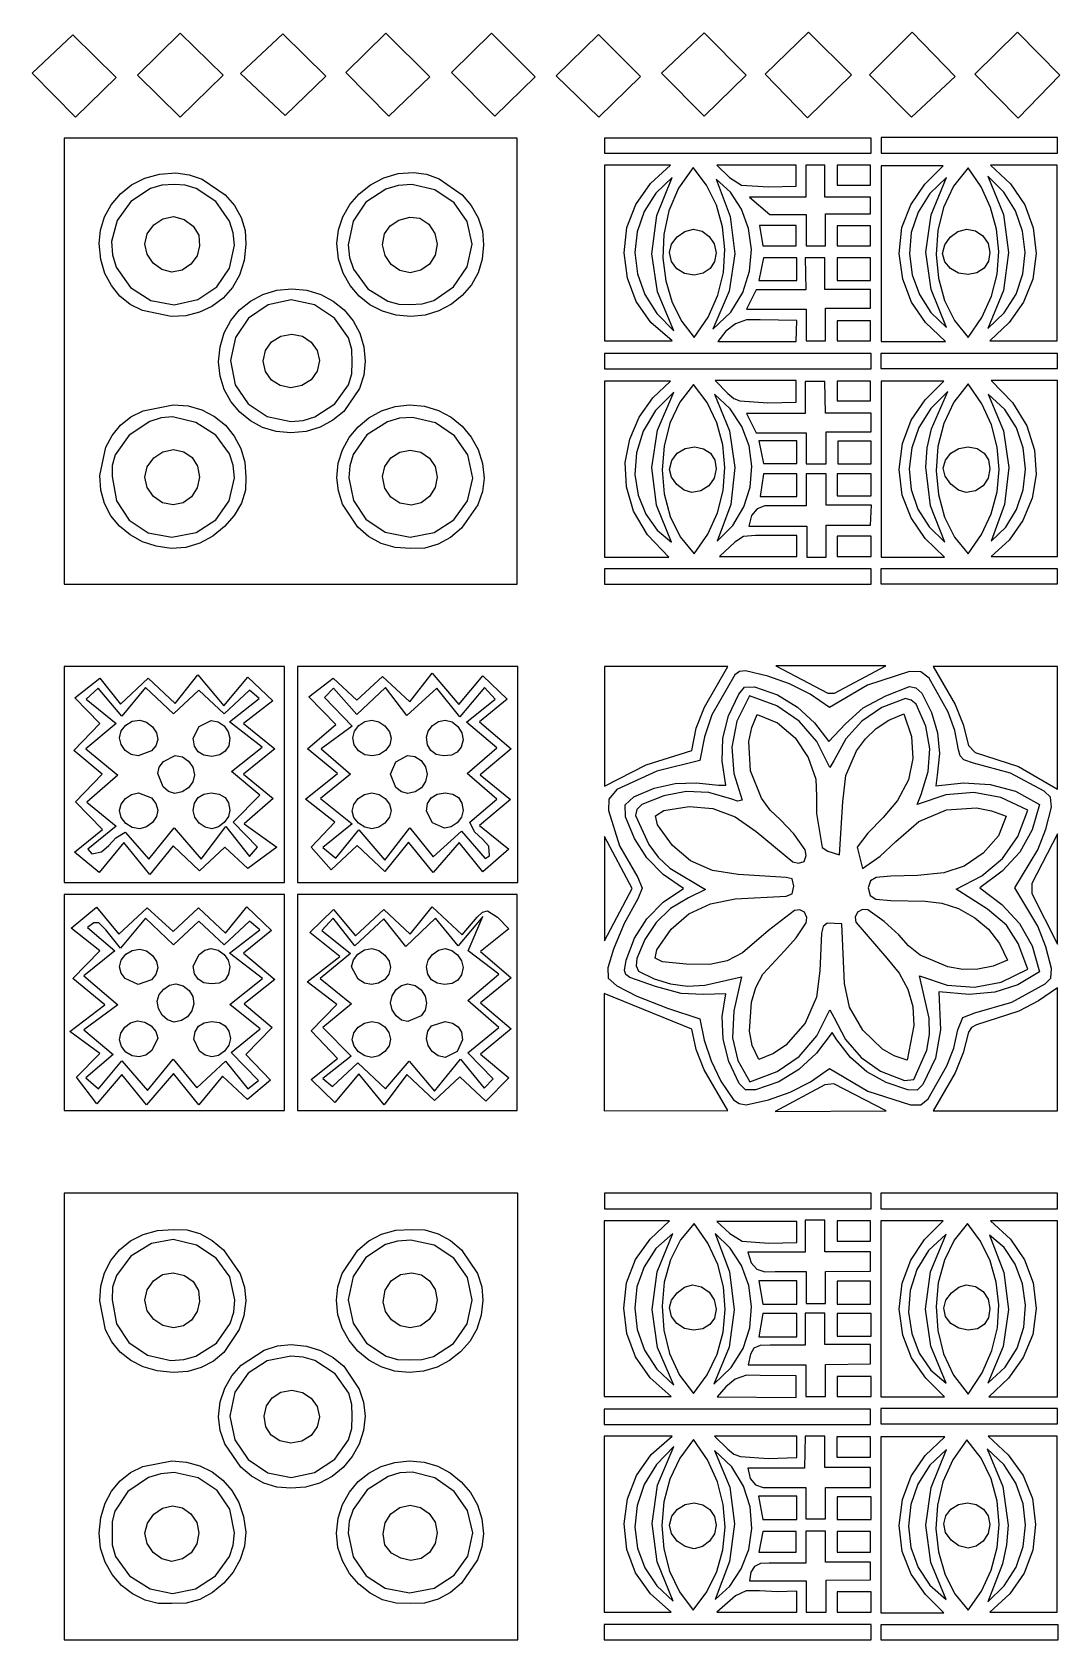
# Model space of a CAD drawing. Header units: millimetres. Extents: x 0 to 526, y 349 to 1015.
# Drawn here: x 338.4 to 396.9, y 669.8 to 761.3 of the extents above; entities that cross this region are included whole.
import ezdxf

# ---------------------------------------------------------------- set-up
doc = ezdxf.new("R2010")
doc.units = ezdxf.units.MM
doc.layers.get('0').update_dxf_attribs({"linetype": 'CONTINUOUS'})

msp = doc.modelspace()

# ---------------------------------------------------------------- linework, layer by layer
at = {"color": 7}
for points in [[(343.21, 758.6927), (340.743, 761.1107), (338.436, 758.9443), (340.903, 756.4326)], [(349.299, 758.8185), (346.863, 761.2043), (344.428, 758.8185), (346.863, 756.4326)], [(355.131, 758.7561), (352.696, 761.1731), (350.292, 758.9131), (352.823, 756.5273)], [(361.058, 758.7249), (358.559, 761.2043), (356.284, 758.9755), (358.719, 756.4951)], [(367.051, 758.7249), (364.552, 761.2043), (362.276, 758.9755), (364.744, 756.4951)], [(373.042, 758.7551), (370.64, 761.1419), (368.236, 758.7873), (370.672, 756.4326)], [(379.034, 758.8185), (376.664, 761.2355), (374.228, 758.9443), (376.664, 756.4951)], [(385.027, 758.8497), (382.591, 761.2668), (380.124, 758.8809), (382.528, 756.4014)], [(390.922, 758.7551), (388.487, 761.2668), (386.052, 758.8497), (388.455, 756.4326)], [(396.883, 758.8185), (394.479, 761.2677), (392.044, 758.8819), (394.511, 756.3702)], [(366.025, 755.2397), (340.262, 755.2397), (340.262, 729.8723), (366.025, 729.8723)], [(386.149, 755.2397), (370.992, 755.2397), (370.992, 754.3921), (386.149, 754.3921)], [(396.754, 755.2709), (386.725, 755.2709), (386.725, 754.3921), (396.754, 754.3921)], [(373.631, 744.7628), (372.79, 745.9548), (372.291, 747.2755), (372.113, 748.7094), (372.266, 750.1559), (372.766, 751.4756), (373.596, 752.6607), (374.74, 753.7015), (370.992, 753.7015), (370.992, 743.7172), (374.837, 743.7172)], [(376.878, 745.0652), (377.428, 746.3089), (377.745, 747.6003), (377.834, 748.9054), (377.699, 750.19), (377.349, 751.42), (376.788, 752.5603), (376.023, 753.5757), (375.195, 752.3915), (374.645, 751.1069), (374.353, 749.7686), (374.3, 748.4226), (374.467, 747.1175), (374.833, 745.8982), (375.38, 744.8116), (376.086, 743.9055)], [(381.887, 752.5086), (381.887, 753.7015), (377.369, 753.7015), (378.086, 752.9953), (378.778, 752.571), (380.309, 752.4696)], [(383.553, 750.9382), (386.116, 750.9382), (386.116, 751.8804), (383.52, 751.8804), (383.52, 753.7015), (382.431, 753.7015), (382.431, 751.8804), (379.226, 751.8804), (380.38, 750.907), (382.463, 750.907), (382.463, 749.1171), (383.553, 749.1171)], [(386.116, 753.7015), (384.225, 753.7015), (384.225, 752.571), (386.116, 752.571)], [(389.247, 744.7482), (388.439, 745.9226), (387.945, 747.2267), (387.75, 748.6781), (387.898, 750.1549), (388.4, 751.4561), (389.201, 752.6159), (390.249, 753.6693), (386.725, 753.6693), (386.725, 743.686), (390.378, 743.686)], [(392.451, 745.0389), (393.003, 746.2504), (393.322, 747.5125), (393.414, 748.7952), (393.288, 750.0691), (392.948, 751.3049), (392.404, 752.4734), (391.66, 753.5444), (390.839, 752.5017), (390.267, 751.2961), (389.939, 749.9871), (389.845, 748.6303), (389.979, 747.2862), (390.331, 746.0123), (390.893, 744.8662), (391.66, 743.9055)], [(396.722, 753.7015), (392.941, 753.7015), (394.077, 752.6344), (394.888, 751.4483), (395.374, 750.1344), (395.537, 748.6781), (395.352, 747.2141), (394.824, 745.9158), (393.996, 744.758), (392.909, 743.7182), (396.722, 743.7182)], [(344.704, 745.433), (344.013, 745.789), (343.423, 746.264), (342.941, 746.8531), (342.579, 747.5496), (342.345, 748.3475), (342.249, 749.2429), (342.322, 750.0145), (342.556, 750.7587), (342.938, 751.4503), (343.455, 752.0648), (344.093, 752.5778), (344.84, 752.9651), (345.682, 753.2011), (346.607, 753.2616), (347.365, 753.1572), (348.106, 752.9026), (349.422, 752.014), (349.94, 751.4142), (350.324, 750.7363), (350.547, 749.9959), (350.58, 749.2117), (350.49, 748.2831), (350.231, 747.4559), (349.824, 746.74), (349.295, 746.1431), (348.661, 745.6719), (347.944, 745.3354), (347.167, 745.1413), (346.351, 745.0994)], [(347.853, 746.0631), (348.934, 746.7829), (349.66, 747.8383), (349.939, 749.1493), (349.871, 749.8525), (349.656, 750.5139), (348.874, 751.6414), (347.768, 752.3857), (347.147, 752.569), (346.51, 752.6022), (345.817, 752.573), (345.166, 752.3847), (344.047, 751.6336), (343.271, 750.5587), (342.954, 749.3687), (343.006, 748.6069), (343.217, 747.9085), (344.023, 746.7517), (345.184, 746.0006), (346.51, 745.7587)], [(359.137, 745.1764), (358.357, 745.4017), (357.65, 745.7646), (357.029, 746.2523), (356.514, 746.8561), (356.12, 747.5623), (355.868, 748.3621), (355.771, 749.2429), (355.851, 750.0232), (356.101, 750.7723), (356.503, 751.4649), (357.037, 752.0804), (357.685, 752.5934), (358.43, 752.9826), (359.25, 753.2235), (360.13, 753.2928), (360.857, 753.1855), (361.579, 752.9241), (362.885, 752.014), (363.409, 751.4034), (363.806, 750.7148), (364.047, 749.9676), (364.103, 749.1805), (364.035, 748.3563), (363.799, 747.5886), (363.414, 746.8951), (362.901, 746.2923), (362.279, 745.7939), (361.57, 745.4183), (360.793, 745.1813), (359.969, 745.0994)], [(360.61, 745.8114), (361.271, 746.0016), (362.404, 746.7829), (363.177, 747.9222), (363.462, 749.2117), (363.183, 750.4914), (362.432, 751.5663), (361.339, 752.3106), (360.033, 752.6022), (359.253, 752.5417), (358.553, 752.3457), (357.418, 751.6092), (356.685, 750.5139), (356.412, 749.1805), (356.486, 748.4587), (356.715, 747.7896), (357.534, 746.6727), (358.665, 745.9616), (359.284, 745.7997), (359.906, 745.79)], [(373.999, 746.4942), (373.684, 748.6703), (373.969, 750.8348), (374.837, 753.0109), (373.901, 752.1038), (373.234, 751.0601), (372.837, 749.9208), (372.71, 748.7289), (372.856, 747.5272), (373.274, 746.3577), (373.966, 745.2623), (374.934, 744.2829)], [(378.163, 745.352), (378.855, 746.4708), (379.241, 747.6754), (379.343, 748.9054), (379.182, 750.1042), (378.779, 751.2113), (378.157, 752.1682), (377.336, 752.9163), (378.135, 750.7879), (378.394, 748.6703), (378.076, 746.541), (377.144, 744.3776)], [(389.558, 746.6356), (389.265, 748.764), (389.558, 750.8816), (390.442, 753.0099), (389.485, 752.095), (388.82, 751.0318), (388.436, 749.872), (388.327, 748.6703), (388.482, 747.4764), (388.892, 746.344), (389.548, 745.3247), (390.442, 744.4712)], [(393.724, 745.3139), (394.39, 746.3713), (394.783, 747.5311), (394.908, 748.7406), (394.766, 749.951), (394.363, 751.1098), (393.7, 752.1682), (392.781, 753.0733), (393.669, 750.8982), (393.971, 748.7406), (393.678, 746.5839), (392.781, 744.4088)], [(345.817, 747.7642), (345.326, 748.129), (344.977, 748.6352), (344.845, 749.2117), (344.983, 749.793), (345.349, 750.3032), (345.872, 750.6602), (346.478, 750.7821), (347.083, 750.6231), (347.588, 750.2437), (347.907, 749.7179), (347.953, 749.1181), (347.82, 748.5513), (347.468, 748.0695), (346.966, 747.7359), (346.383, 747.611)], [(359.345, 747.7105), (358.851, 748.0617), (358.509, 748.5728), (358.367, 749.1805), (358.468, 749.7921), (358.788, 750.2593), (359.281, 750.5802), (359.906, 750.7499), (360.488, 750.6816), (360.991, 750.3461), (361.342, 749.8272), (361.476, 749.2117), (361.356, 748.5903), (361.031, 748.0773), (360.543, 747.7242), (359.937, 747.5789)], [(375.542, 747.5398), (375.094, 747.8149), (374.789, 748.2304), (374.677, 748.7406), (374.798, 749.2117), (375.114, 749.635), (375.556, 749.9413), (376.055, 750.0593), (376.539, 749.9501), (376.948, 749.6555), (377.231, 749.2244), (377.337, 748.7094), (377.245, 748.2265), (376.988, 747.8344), (376.593, 747.5662), (376.086, 747.453)], [(381.887, 750.2788), (379.804, 750.2788), (379.996, 749.1171), (381.887, 749.1171)], [(386.116, 750.2476), (384.225, 750.2476), (384.225, 749.1171), (386.116, 749.1171)], [(391.114, 747.5652), (390.662, 747.8227), (390.349, 748.209), (390.218, 748.6781), (390.334, 749.1678), (390.643, 749.6038), (391.084, 749.9228), (391.596, 750.0593), (392.085, 749.9676), (392.505, 749.6828), (392.799, 749.2556), (392.909, 748.7406), (392.832, 748.2529), (392.573, 747.8539), (392.171, 747.5837), (391.66, 747.4852)], [(383.553, 745.5695), (386.116, 745.5695), (386.116, 746.6376), (383.52, 746.6376), (383.52, 748.4265), (382.399, 748.4265), (382.431, 746.6054), (379.612, 746.6054), (379.066, 745.5071), (382.463, 745.5071), (382.463, 743.7172), (383.553, 743.7172)], [(381.918, 748.4265), (380.028, 748.4265), (379.772, 747.1399), (381.918, 747.1399)], [(386.116, 748.4265), (384.225, 748.4265), (384.225, 747.1399), (386.116, 747.1399)], [(352.314, 738.5573), (351.543, 738.7943), (350.846, 739.1679), (350.24, 739.6634), (349.74, 740.2633), (349.364, 740.951), (349.125, 741.7108), (349.042, 742.5243), (349.124, 743.3787), (349.36, 744.1649), (349.735, 744.8701), (350.236, 745.4798), (350.848, 745.9782), (351.557, 746.3518), (352.348, 746.5869), (353.207, 746.6688), (354.06, 746.5937), (354.85, 746.3567), (355.562, 745.9772), (356.18, 745.472), (356.686, 744.8584), (357.065, 744.1561), (357.299, 743.3826), (357.374, 742.5555), (357.29, 741.7586), (357.05, 741.0046), (356.159, 739.7034), (355.538, 739.1952), (354.818, 738.808), (354.016, 738.5612), (353.144, 738.4744)], [(353.844, 739.1884), (354.51, 739.3854), (355.659, 740.1306), (356.424, 741.2182), (356.61, 741.8415), (356.637, 742.4931), (356.615, 743.2207), (356.425, 743.8908), (355.64, 745.0087), (354.488, 745.7558), (353.176, 746.0406), (351.851, 745.7617), (350.748, 745.0087), (349.995, 743.9084), (349.715, 742.5877), (349.985, 741.2085), (350.721, 740.1306), (351.811, 739.4176), (353.144, 739.1338)], [(381.918, 744.8789), (379.836, 744.9101), (379.068, 744.9043), (378.43, 744.6751), (377.893, 744.2576), (377.432, 743.686), (381.887, 743.686)], [(386.116, 744.8477), (384.225, 744.8477), (384.225, 743.7172), (386.116, 743.7172)], [(352.538, 741.1655), (352.047, 741.4845), (351.711, 741.9624), (351.574, 742.5555), (351.703, 743.1671), (352.055, 743.6548), (352.574, 743.9776), (353.208, 744.0947), (353.805, 743.9737), (354.306, 743.647), (354.65, 743.1671), (354.778, 742.5877), (354.649, 741.9898), (354.298, 741.5001), (353.778, 741.1704), (353.144, 741.0495)], [(386.149, 742.9954), (370.992, 742.9954), (370.992, 742.1166), (386.149, 742.1166)], [(396.754, 742.9954), (386.693, 742.9954), (386.693, 742.1478), (396.754, 742.1478)], [(373.434, 732.6863), (372.641, 734.0353), (372.231, 735.4184), (372.169, 736.7957), (372.424, 738.1252), (372.959, 739.3669), (373.743, 740.4808), (374.74, 741.426), (370.992, 741.426), (370.992, 731.4115), (374.645, 731.4115)], [(381.887, 740.233), (381.887, 741.4572), (377.272, 741.4572), (378.001, 740.7237), (378.335, 740.4379), (378.682, 740.2955), (380.285, 740.194)], [(386.116, 741.426), (384.225, 741.426), (384.225, 740.2955), (386.116, 740.2955)], [(389.224, 732.4825), (388.419, 733.6481), (387.922, 734.9434), (387.75, 736.4026), (387.926, 737.8852), (388.427, 739.1972), (389.224, 740.3677), (390.282, 741.426), (386.725, 741.426), (386.725, 731.4115), (390.314, 731.4115)], [(396.754, 741.4572), (392.973, 741.4572), (394.192, 740.2165), (395.006, 738.8811), (395.443, 737.496), (395.533, 736.108), (395.303, 734.763), (394.78, 733.5057), (393.995, 732.3839), (392.973, 731.4427), (396.754, 731.4427)], [(373.947, 734.3786), (373.68, 736.505), (374.008, 738.6431), (374.934, 740.7978), (373.88, 739.7522), (373.178, 738.5856), (372.8, 737.3537), (372.718, 736.1168), (372.906, 734.9307), (373.334, 733.8539), (373.976, 732.9438), (374.805, 732.2591)], [(376.87, 732.7117), (377.419, 733.927), (377.741, 735.2068), (377.837, 736.5128), (377.712, 737.8072), (377.371, 739.0518), (376.817, 740.2077), (376.055, 741.2377), (375.267, 740.2233), (374.708, 739.0343), (374.375, 737.7301), (374.269, 736.3714), (374.387, 735.0185), (374.729, 733.7319), (375.297, 732.5722), (376.086, 731.5997)], [(378.288, 733.2228), (378.908, 734.2665), (379.265, 735.4028), (379.363, 736.5792), (379.206, 737.7458), (378.797, 738.8509), (378.14, 739.8439), (377.24, 740.673), (378.094, 738.5953), (378.402, 736.5089), (378.168, 734.4167), (377.401, 732.3215)], [(383.585, 738.5378), (386.149, 738.5378), (386.149, 739.6049), (383.553, 739.6049), (383.52, 741.3948), (382.399, 741.3948), (382.399, 739.5737), (379.066, 739.5737), (379.612, 738.4744), (382.463, 738.4744), (382.463, 736.7167), (383.585, 736.7167)], [(389.526, 734.3348), (389.257, 736.5284), (389.339, 737.6238), (389.581, 738.7026), (390.506, 740.829), (389.55, 739.8624), (388.868, 738.7797), (388.456, 737.6238), (388.311, 736.4377), (388.431, 735.2653), (388.812, 734.1494), (389.452, 733.1331), (390.346, 732.2581)], [(392.429, 732.699), (392.98, 733.8831), (393.313, 735.1258), (393.426, 736.3987), (393.319, 737.6775), (392.989, 738.9328), (392.437, 740.1394), (391.66, 741.2689), (390.847, 740.2321), (390.276, 739.0206), (389.945, 737.6989), (389.845, 736.3285), (389.973, 734.9707), (390.322, 733.689), (390.885, 732.5439), (391.66, 731.5997)], [(393.811, 733.1282), (394.422, 734.1211), (394.795, 735.2399), (394.924, 736.426), (394.799, 737.6219), (394.411, 738.767), (393.752, 739.8039), (392.813, 740.673), (393.676, 738.5953), (393.975, 736.5089), (393.733, 734.4167), (392.973, 732.3215)], [(345.492, 732.0338), (344.705, 732.2913), (344.004, 732.6756), (343.402, 733.173), (342.915, 733.7719), (342.556, 734.4606), (342.34, 735.2263), (342.281, 736.0573), (342.621, 737.6648), (342.982, 738.3388), (343.463, 738.9143), (344.055, 739.3835), (344.755, 739.7395), (346.447, 740.076), (347.3, 740.0126), (348.093, 739.7863), (348.808, 739.4147), (349.426, 738.9143), (349.931, 738.3017), (350.303, 737.5946), (350.526, 736.8094), (350.58, 735.9627), (350.561, 735.2234), (350.334, 734.4869), (349.929, 733.7846), (349.378, 733.1496), (348.713, 732.6122), (347.967, 732.2064), (347.168, 731.9626), (346.351, 731.9128)], [(359.089, 731.9587), (358.286, 732.1928), (357.571, 732.5858), (356.957, 733.1096), (356.085, 734.4342), (355.852, 735.1756), (355.771, 735.9315), (355.847, 736.7489), (356.084, 737.5156), (356.465, 738.214), (356.973, 738.8275), (357.589, 739.3386), (358.295, 739.7288), (359.072, 739.9804), (359.905, 740.076), (360.749, 739.9921), (361.539, 739.7502), (362.257, 739.3669), (362.885, 738.8597), (363.405, 738.2422), (363.798, 737.5331), (364.047, 736.7469), (364.135, 735.9003), (364.043, 735.1414), (363.785, 734.3943), (362.856, 733.0589), (362.23, 732.5341), (361.525, 732.1479), (360.765, 731.9304), (359.969, 731.9128)], [(347.759, 732.8063), (348.882, 733.53), (349.645, 734.6079), (349.939, 735.9325), (349.873, 736.6357), (349.663, 737.2795), (348.886, 738.3534), (347.754, 739.0801), (346.415, 739.3854), (345.768, 739.3347), (345.121, 739.1289), (343.956, 738.3495), (343.161, 737.2395), (342.981, 736.6221), (342.986, 735.9949), (343.242, 734.6205), (343.952, 733.5261), (345.027, 732.8024), (346.383, 732.541)], [(361.299, 732.8102), (362.424, 733.5378), (363.195, 734.6079), (363.494, 735.9003), (363.215, 737.2259), (362.464, 738.3105), (361.372, 739.0528), (360.065, 739.3542), (359.327, 739.3084), (358.639, 739.1152), (357.473, 738.3612), (356.699, 737.2483), (356.499, 736.6055), (356.444, 735.9325), (356.711, 734.6381), (357.422, 733.5652), (358.517, 732.8287), (359.937, 732.541)], [(381.918, 738.0355), (379.772, 738.0355), (380.028, 736.7479), (381.918, 736.7479)], [(386.149, 738.0033), (384.258, 738.0033), (384.258, 736.7167), (386.149, 736.7167)], [(345.845, 734.5113), (345.334, 734.8605), (344.978, 735.3697), (344.845, 735.9637), (344.983, 736.5528), (345.349, 737.0542), (345.872, 737.4024), (346.478, 737.5331), (347.061, 737.4112), (347.528, 737.0776), (347.839, 736.5792), (347.953, 735.9637), (347.83, 735.356), (347.5, 734.8488), (347.02, 734.5064), (346.447, 734.3933)], [(359.354, 734.485), (358.835, 734.8254), (358.492, 735.3423), (358.367, 735.9949), (358.495, 736.5655), (358.839, 737.0542), (359.34, 737.3897), (359.937, 737.5019), (360.543, 737.381), (361.031, 737.0503), (361.356, 736.5616), (361.476, 735.9637), (361.353, 735.3687), (361.027, 734.8566), (360.556, 734.4977), (360.001, 734.3621)], [(375.515, 735.2243), (375.101, 735.5433), (374.796, 735.9627), (374.677, 736.4026), (374.807, 736.9089), (375.122, 737.3176), (375.574, 737.5907), (376.118, 737.6902), (376.624, 737.5819), (377.016, 737.3215), (377.263, 736.9303), (377.336, 736.4338), (377.22, 735.9013), (376.912, 735.4653), (376.471, 735.1765), (375.958, 735.0839)], [(391.11, 735.2204), (390.678, 735.5628), (390.361, 736.0115), (390.25, 736.466), (390.38, 736.9352), (390.69, 737.3254), (391.133, 737.5916), (391.66, 737.6902), (392.18, 737.5868), (392.573, 737.3332), (392.823, 736.944), (392.909, 736.4338), (392.803, 735.9052), (392.513, 735.477), (392.085, 735.1892), (391.563, 735.0839)], [(383.585, 733.2325), (386.116, 733.2325), (386.18, 734.3621), (383.585, 734.3621), (383.585, 736.1519), (382.463, 736.1519), (382.463, 734.3309), (380.114, 734.3309), (379.66, 734.1621), (379.349, 733.7876), (379.195, 733.1691), (382.495, 733.1691), (382.495, 731.4115), (383.585, 731.4115)], [(381.918, 736.151), (380.028, 736.151), (379.836, 734.8644), (381.918, 734.8644)], [(386.149, 736.151), (384.225, 736.151), (384.225, 734.8956), (386.149, 734.8956)], [(381.918, 732.6356), (379.579, 732.6356), (378.894, 732.5858), (378.398, 732.263), (377.529, 731.4427), (381.918, 731.4427)], [(386.149, 732.6034), (384.225, 732.6034), (384.225, 731.4427), (386.149, 731.4427)], [(386.149, 730.7511), (370.992, 730.7511), (370.992, 729.8723), (386.149, 729.8723)], [(396.754, 730.7511), (386.693, 730.7511), (386.693, 729.9035), (396.754, 729.9035)], [(352.791, 725.1952), (340.262, 725.1952), (340.262, 712.9197), (352.791, 712.9197)], [(366.057, 725.1952), (353.529, 725.1952), (353.529, 712.9197), (366.057, 712.9197)], [(373.363, 719.6071), (375.958, 720.4235), (376.207, 721.6808), (376.672, 722.8795), (378.009, 725.1952), (370.992, 725.1952), (370.992, 718.3829)], [(386.982, 725.2264), (380.733, 725.2264), (383.682, 723.6882), (384.066, 723.6882)], [(396.755, 725.1952), (389.673, 725.1952), (390.923, 723.0327), (391.376, 721.8973), (391.692, 720.7054), (392.076, 720.2977), (394.524, 719.5085), (396.755, 718.2249)], [(343.659, 715.1797), (342.249, 713.4844), (340.84, 714.6461), (342.441, 715.9337), (340.903, 717.5031), (342.41, 719.0725), (340.808, 720.4225), (342.281, 721.9607), (340.871, 723.4053), (342.281, 724.5358), (343.467, 723.06), (345.037, 724.5358), (346.575, 723.0912), (347.857, 724.7241), (349.331, 722.9654), (350.709, 724.5982), (352.118, 723.2483), (350.453, 721.9607), (352.247, 720.5171), (350.453, 719.0725), (352.151, 717.6914), (350.485, 716.2478), (352.343, 714.929), (350.709, 713.7039), (349.395, 714.929), (347.953, 713.579), (346.447, 714.9914), (345.133, 713.3586)], [(359.841, 715.2119), (358.495, 713.5478), (356.925, 715.0236), (355.451, 713.6415), (354.298, 714.929), (355.644, 716.3414), (353.977, 717.6601), (355.804, 719.1047), (354.105, 720.5171), (355.707, 721.8983), (354.169, 723.4687), (355.547, 724.5358), (356.893, 723.2804), (358.367, 724.6304), (359.906, 723.1858), (361.187, 724.8187), (362.693, 723.0288), (364.071, 724.6616), (365.449, 723.3429), (363.879, 722.0553), (365.673, 720.5171), (363.911, 719.0413), (365.641, 717.6289), (363.879, 716.1531), (365.544, 714.8032), (364.071, 713.5166), (362.725, 715.1806), (361.251, 713.4844)], [(388.972, 700.2754), (389.385, 700.6129), (390.462, 702.4925), (390.85, 703.4865), (391.084, 704.537), (391.371, 705.2354), (392.044, 705.5105), (394.143, 706.1025), (396.049, 707.1433), (396.37, 707.4769), (396.402, 708.0221), (396.086, 709.2589), (395.625, 710.4314), (394.319, 712.6056), (395.625, 714.7798), (396.086, 715.9522), (396.402, 717.189), (396.35, 717.7626), (395.986, 718.1001), (394.079, 719.1242), (391.981, 719.7007), (391.416, 719.8889), (391.219, 720.1065), (391.115, 720.4537), (390.913, 721.5647), (390.534, 722.6006), (389.449, 724.5358), (388.984, 724.9006), (388.328, 724.9123), (385.944, 724.1271), (383.777, 722.8717), (382.68, 723.6277), (381.51, 724.2139), (380.281, 724.646), (379.002, 724.9435), (378.662, 724.9045), (378.394, 724.7241), (377.1, 722.4435), (376.668, 721.196), (376.407, 719.8577), (373.968, 719.2491), (371.697, 718.1937), (371.228, 717.6445), (371.216, 717.0008), (371.845, 715.007), (372.883, 713.2016), (373.123, 712.59), (372.883, 711.9774), (372.109, 710.5845), (371.505, 709.1204), (371.183, 708.068), (371.188, 707.4808), (371.68, 707.0457), (372.819, 706.4517), (374.577, 705.7611), (376.407, 705.1652), (376.649, 703.9498), (377.044, 702.7637), (377.602, 701.6244), (378.33, 700.5505), (378.646, 700.3379), (379.035, 700.2676), (380.313, 700.5603), (381.538, 700.9855), (382.698, 701.5698), (383.777, 702.3394), (385.964, 701.0441), (388.392, 700.2676)], [(388.231, 701.1153), (387.001, 701.5483), (385.913, 702.155), (384.974, 702.9559), (384.194, 703.9722), (383.937, 704.38), (383.049, 703.2163), (382.047, 702.277), (380.9, 701.5727), (379.58, 701.1153), (379.006, 701.1153), (378.65, 701.4918), (378.062, 702.7325), (377.737, 703.9995), (377.677, 705.2841), (377.881, 706.5775), (376.591, 706.5346), (375.35, 706.6088), (373.88, 706.994), (372.434, 707.5198), (372.205, 707.6807), (372.117, 707.9119), (372.21, 708.4933), (372.698, 709.7398), (373.399, 710.8391), (374.323, 711.7862), (375.478, 712.5744), (374.322, 713.3615), (373.395, 714.3086), (372.685, 715.4089), (372.178, 716.6555), (372.154, 717.3266), (372.659, 717.786), (373.811, 718.2776), (375.001, 718.539), (376.223, 718.5887), (377.464, 718.4453), (377.881, 718.4453), (377.672, 719.806), (377.721, 721.117), (378.035, 722.387), (378.618, 723.6248), (378.947, 724.0179), (379.515, 724.0335), (380.834, 723.5779), (381.967, 722.8913), (382.931, 721.9978), (383.745, 720.9248), (384.686, 721.9412), (385.7, 722.8405), (386.978, 723.5233), (388.328, 724.0647), (388.692, 723.9818), (389.033, 723.6882), (389.586, 722.5821), (389.934, 721.4311), (390.046, 720.2401), (389.898, 719.0101), (389.833, 718.4132), (391.408, 718.5731), (392.913, 718.4922), (394.353, 718.1049), (395.73, 717.3461), (395.316, 715.9083), (394.608, 714.6461), (393.611, 713.5498), (392.333, 712.6056), (393.584, 711.6653), (394.584, 710.5728), (395.307, 709.3028), (395.73, 707.8339), (394.486, 707.1004), (393.186, 706.68), (391.724, 706.5532), (389.993, 706.7034), (390.09, 704.537), (389.809, 702.9246), (389.096, 701.4293), (388.76, 701.0957)], [(349.459, 716.0907), (350.804, 714.3954), (351.253, 714.929), (349.875, 716.3414), (351.382, 717.8796), (349.779, 719.2296), (351.509, 720.6107), (349.651, 722.0553), (351.35, 723.3741), (350.804, 723.8452), (349.363, 722.4952), (347.921, 723.8452), (346.478, 722.4952), (344.877, 724.0013), (343.531, 722.3694), (342.185, 723.9701), (341.512, 723.3429), (343.21, 721.9607), (341.48, 720.5171), (343.307, 719.0101), (341.544, 717.4719), (343.21, 716.1219), (341.608, 714.8032), (341.832, 714.5515), (342.376, 714.6549), (342.79, 715.0226), (343.198, 715.4616), (343.723, 715.7766), (345.069, 714.2384), (346.51, 716.0273), (348.048, 714.2384)], [(359.906, 716.0273), (361.251, 714.3633), (362.853, 715.8391), (364.198, 714.2696), (364.455, 714.4267), (364.415, 714.9817), (364.039, 715.3835), (363.59, 715.7864), (363.333, 716.3414), (364.871, 717.6601), (363.174, 719.1037), (364.871, 720.5795), (363.141, 722.0241), (364.776, 723.3429), (364.167, 724.0013), (362.757, 722.3382), (361.443, 723.9701), (359.745, 722.4006), (358.528, 724.0013), (356.893, 722.4631), (355.579, 723.9701), (355.066, 723.4365), (356.637, 721.8037), (354.874, 720.5171), (356.541, 719.0725), (354.842, 717.6914), (356.637, 716.2478), (354.971, 714.8978), (355.707, 714.3008), (357.021, 715.9015), (358.495, 714.175)], [(380.799, 702.158), (382.063, 703.0271), (383.062, 704.1956), (383.809, 705.6675), (384.033, 705.2598), (384.695, 703.9888), (385.579, 702.9598), (386.692, 702.1775), (388.039, 701.6488), (388.584, 701.7122), (389.316, 703.3841), (389.471, 704.2727), (389.449, 705.1964), (388.904, 707.6144), (390.478, 707.0818), (392.028, 706.955), (393.555, 707.2525), (395.056, 707.9909), (394.515, 709.453), (393.85, 710.4792), (392.772, 711.399), (390.987, 712.5432), (392.451, 713.2932), (393.622, 714.2813), (394.492, 715.523), (395.056, 717.033), (393.534, 717.7528), (391.989, 718.0367), (390.406, 717.8981), (388.776, 717.3461), (389, 717.9118), (389.396, 719.2237), (389.481, 720.521), (389.253, 721.8008), (388.711, 723.06), (388.431, 723.2883), (388.103, 723.3741), (386.751, 722.864), (385.624, 722.0953), (384.719, 721.078), (384.033, 719.8265), (383.809, 719.45), (383.061, 720.9219), (382.059, 722.0905), (380.785, 722.9595), (379.226, 723.5311), (378.513, 722.0826), (378.226, 720.6117), (378.334, 719.1164), (378.81, 717.5977), (378.553, 717.5343), (378.234, 717.6601), (376.924, 718.022), (375.634, 718.0806), (374.363, 717.8503), (373.107, 717.3461), (372.834, 717.0564), (372.754, 716.7189), (373.503, 715.0743), (374.039, 714.3564), (374.709, 713.7361), (376.728, 712.5119), (375.766, 712.0408), (374.742, 711.4263), (373.92, 710.6323), (373.283, 709.6784), (372.818, 708.5869), (372.782, 708.1675), (372.915, 707.8651), (373.803, 707.434), (374.732, 707.1433), (375.699, 707.0175), (376.696, 707.0809), (378.778, 707.551), (378.335, 705.6129), (378.262, 704.0746), (378.566, 702.7832), (379.259, 701.5864)], [(387.468, 703.0612), (386.796, 703.4436), (385.676, 704.5097), (384.928, 705.8177), (384.642, 707.1745), (384.482, 710.565), (383.641, 710.604), (383.419, 710.4148), (383.328, 710.0315), (383.233, 707.8963), (383.047, 706.401), (382.403, 704.9223), (381.308, 703.6669), (380.594, 703.188), (379.772, 702.8417), (379.391, 703.6347), (379.226, 704.4512), (379.355, 706.1074), (379.601, 706.9433), (379.996, 707.7081), (381.214, 709.0268), (381.887, 709.7681), (382.463, 710.6284), (382.499, 710.9259), (382.367, 711.2244), (382.091, 711.3541), (381.79, 711.319), (380.317, 710.1885), (378.83, 708.9088), (377.969, 708.4669), (376.983, 708.2416), (375.638, 708.2621), (374.292, 708.3986), (373.867, 708.6035), (373.972, 709.0892), (374.776, 710.2607), (375.79, 711.1347), (377.009, 711.7072), (378.426, 711.9784), (381.309, 712.1344), (381.654, 712.2759), (381.758, 712.7002), (381.654, 713.1157), (381.309, 713.2025), (378.586, 713.3596), (377.131, 713.5937), (375.886, 714.1477), (374.846, 715.0148), (374.004, 716.1843), (373.879, 716.6994), (374.356, 717.0008), (375.8, 717.2427), (377.152, 717.1227), (378.421, 716.6438), (379.612, 715.8078), (381.694, 714.0814), (382.027, 714.0033), (382.335, 714.1126), (382.451, 714.4423), (382.399, 714.772), (381.754, 715.6781), (380.99, 716.4672), (380.402, 717.0281), (379.918, 717.7001), (379.299, 719.2657), (379.196, 720.9307), (379.359, 721.7286), (379.675, 722.464), (380.827, 721.9997), (381.822, 721.1336), (382.577, 720.0138), (383.008, 718.7906), (383.048, 717.8289), (383.04, 716.8437), (383.36, 714.8978), (383.689, 714.6939), (384.354, 714.4891), (384.546, 717.5031), (384.714, 719.0062), (385.315, 720.3913), (385.821, 721.0916), (386.432, 721.6788), (387.158, 722.149), (388.006, 722.4952), (388.438, 721.2126), (388.527, 719.9602), (388.268, 718.7428), (387.654, 717.5665), (386.841, 716.6165), (385.955, 715.7142), (385.347, 714.929), (385.668, 713.7049), (386.661, 714.415), (387.558, 715.2431), (388.868, 716.3824), (390.446, 717.0368), (392.15, 717.1549), (393.005, 716.9969), (393.838, 716.6867), (393.386, 715.5679), (392.529, 714.5876), (391.437, 713.8483), (390.282, 713.4532), (388.788, 713.3118), (387.27, 713.265), (386.436, 713.1947), (386.116, 713.0094), (385.988, 712.6056), (386.098, 712.1666), (386.412, 711.9618), (387.27, 711.8838), (389.216, 711.8526), (390.172, 711.7423), (391.114, 711.4439), (392.05, 710.9123), (392.833, 710.2509), (393.454, 709.4492), (393.903, 708.4933), (393.084, 708.1558), (392.228, 707.986), (391.363, 707.9734), (390.51, 708.1089), (388.941, 708.7849), (388.274, 709.3058), (387.719, 709.9369), (386.885, 710.6908), (385.955, 711.3502), (385.656, 711.3697), (385.379, 711.2244), (385.247, 710.9415), (385.283, 710.6596), (387.046, 708.6191), (387.74, 707.7646), (388.235, 706.8448), (388.519, 705.8548), (388.584, 704.7887), (388.199, 702.8105)], [(344.065, 720.1952), (343.727, 720.4264), (343.491, 720.758), (343.402, 721.1453), (343.502, 721.5315), (343.763, 721.8593), (344.133, 722.0807), (344.556, 722.1499), (344.937, 722.0309), (345.273, 721.7647), (345.507, 721.4164), (345.581, 721.0507), (345.474, 720.6917), (345.225, 720.3913), (344.46, 720.1084)], [(348.209, 720.1465), (347.876, 720.3484), (347.671, 720.6732), (347.6, 721.1131), (347.933, 721.7803), (348.626, 722.1178), (349.007, 722.0446), (349.347, 721.8164), (349.59, 721.4867), (349.683, 721.1131), (349.617, 720.6907), (349.422, 720.3718), (349.102, 720.164), (348.658, 720.0772)], [(357.354, 720.1777), (356.99, 720.403), (356.745, 720.7405), (356.669, 721.1453), (356.763, 721.514), (357.009, 721.8359), (357.358, 722.0631), (357.758, 722.1499), (358.144, 722.0583), (358.495, 721.8203), (358.75, 721.4876), (358.847, 721.1131), (358.773, 720.7444), (358.536, 720.4225), (358.19, 720.1952), (357.79, 720.1084)], [(361.416, 720.2001), (361.107, 720.4186), (360.917, 720.7493), (360.866, 721.1765), (360.96, 721.5267), (361.203, 721.8398), (361.542, 722.0641), (361.924, 722.1499), (362.319, 722.0475), (362.652, 721.7842), (362.879, 721.4213), (362.949, 721.0195), (362.841, 720.6078), (362.616, 720.3172), (362.278, 720.1494), (361.828, 720.1084)], [(346.19, 718.0883), (345.882, 718.3507), (345.581, 719.1037), (345.669, 719.4734), (345.898, 719.7992), (346.575, 720.1406), (346.988, 720.0528), (347.336, 719.8148), (347.576, 719.4646), (347.664, 719.0413), (347.571, 718.6365), (347.32, 718.2961), (346.961, 718.061), (346.543, 717.9742)], [(359.438, 718.0708), (359.12, 718.3234), (358.815, 719.0725), (359.128, 719.7826), (359.777, 720.1406), (360.209, 720.0704), (360.566, 719.8421), (360.809, 719.4959), (360.898, 719.0725), (360.81, 718.6492), (360.57, 718.3), (360.222, 718.062), (359.809, 717.9742)], [(344.133, 716.038), (343.763, 716.2712), (343.502, 716.6096), (343.402, 717.0008), (343.496, 717.3695), (343.743, 717.6914), (344.092, 717.9186), (344.492, 718.0054), (345.229, 717.7187), (345.474, 717.4095), (345.581, 717.032), (345.507, 716.6711), (345.273, 716.3336), (344.937, 716.079), (344.556, 715.9649)], [(348.276, 716.0556), (347.937, 716.2946), (347.693, 716.6272), (347.6, 717.0008), (347.67, 717.4231), (347.872, 717.7382), (348.195, 717.9372), (348.626, 718.0054), (349.075, 717.942), (349.406, 717.7538), (349.612, 717.4494), (349.683, 717.032), (349.595, 716.6574), (349.363, 716.3219), (349.034, 716.0741), (348.658, 715.9649)], [(357.353, 716.0507), (356.994, 716.279), (356.736, 716.6008), (356.637, 716.9696), (356.731, 717.3568), (356.982, 717.6875), (357.34, 717.9186), (357.758, 718.0054), (358.171, 717.9186), (358.519, 717.6914), (358.759, 717.3695), (358.847, 717.0008), (358.75, 716.6272), (358.495, 716.2946), (358.144, 716.0556), (357.758, 715.9649)], [(361.211, 716.3063), (360.866, 716.9696), (360.923, 717.3958), (361.131, 717.7226), (361.471, 717.9323), (361.924, 718.0054), (362.355, 717.9372), (362.677, 717.7382), (362.879, 717.4231), (362.949, 717.0008), (362.856, 716.6272), (362.612, 716.2985), (362.273, 716.0692), (361.892, 715.9961)], [(372.562, 712.5744), (370.992, 715.526), (370.992, 709.5916)], [(396.755, 715.683), (395.281, 712.8572), (395.281, 712.2915), (396.755, 709.4033)], [(352.791, 712.2291), (340.262, 712.2291), (340.262, 699.9536), (352.791, 699.9536)], [(366.025, 712.2291), (353.529, 712.2291), (353.529, 699.9536), (366.025, 699.9536)], [(346.478, 702.0565), (344.94, 700.2676), (343.531, 701.9941), (342.121, 700.33), (340.967, 701.8371), (342.281, 703.187), (340.583, 704.4434), (342.57, 705.9504), (340.743, 707.4564), (342.281, 709.0268), (340.646, 710.3134), (342.089, 711.5063), (343.37, 709.9681), (344.973, 711.4751), (346.447, 710.1251), (347.888, 711.4751), (349.426, 710.0315), (350.644, 711.5385), (352.055, 710.1885), (350.452, 708.901), (352.247, 707.394), (350.485, 706.0128), (352.086, 704.6628), (350.58, 703.1246), (351.99, 701.68), (350.677, 700.5817), (349.266, 701.9005), (347.921, 700.2676)], [(357.021, 702.0263), (355.644, 700.3935), (354.298, 701.7122), (355.804, 702.9051), (354.298, 704.4746), (355.772, 705.9816), (354.074, 707.2691), (355.931, 708.7127), (354.234, 710.0627), (355.579, 711.3814), (356.829, 709.8744), (358.431, 711.3814), (359.937, 709.969), (361.187, 711.5385), (362.885, 709.9369), (363.75, 710.9415), (364.039, 711.2293), (364.327, 711.3073), (364.904, 710.9415), (365.544, 710.2831), (363.943, 708.9956), (365.673, 707.4886), (363.943, 706.0762), (365.673, 704.6004), (363.943, 703.1558), (365.544, 701.8058), (364.231, 700.4871), (362.757, 701.8692), (361.315, 700.5193), (359.745, 701.9941), (358.463, 700.2676)], [(346.447, 702.8739), (347.793, 701.2411), (349.426, 702.7481), (350.709, 701.1787), (351.317, 701.6488), (349.747, 703.2504), (351.413, 704.6004), (349.683, 705.9816), (351.542, 707.4574), (349.651, 708.901), (351.382, 710.2197), (350.804, 710.7221), (349.363, 709.3721), (347.921, 710.7221), (346.478, 709.3721), (344.877, 710.8791), (343.467, 709.1838), (342.634, 710.2197), (342.237, 710.6118), (341.953, 710.6265), (341.576, 710.3456), (343.146, 709.0268), (341.384, 707.6144), (343.307, 705.9504), (341.384, 704.537), (343.05, 703.1246), (341.48, 701.8058), (342.217, 701.1787), (343.531, 702.7793), (345.005, 701.084)], [(362.789, 702.8729), (364.135, 701.2089), (364.647, 701.7434), (363.206, 703.2182), (364.968, 704.6628), (363.206, 706.201), (364.968, 707.7081), (363.238, 709.0268), (364.071, 710.9727), (362.661, 709.3087), (361.379, 710.8791), (359.681, 709.2775), (358.431, 710.8479), (356.796, 709.3087), (355.547, 710.8791), (354.907, 710.1885), (356.541, 708.8698), (354.81, 707.4564), (356.604, 706.0128), (354.971, 704.6628), (356.572, 703.03), (354.971, 701.7746), (355.515, 701.3035), (356.957, 702.6535), (358.528, 701.1777), (359.873, 702.7481), (361.315, 701.0519)], [(343.727, 707.4496), (343.491, 707.7656), (343.402, 708.1167), (343.502, 708.503), (343.763, 708.8307), (344.133, 709.0522), (344.556, 709.1214), (344.937, 709.021), (345.273, 708.7644), (345.507, 708.4191), (345.581, 708.0533), (345.474, 707.6817), (345.225, 707.3823), (344.46, 707.1121)], [(348.195, 707.2116), (347.872, 707.4096), (347.67, 707.7256), (347.6, 708.1479), (347.933, 708.8268), (348.254, 709.0619), (348.626, 709.1526), (349.007, 709.0609), (349.347, 708.8229), (349.59, 708.4903), (349.683, 708.1167), (349.612, 707.6954), (349.406, 707.3823), (349.075, 707.194), (348.626, 707.1433)], [(357.33, 707.1979), (356.986, 707.4252), (356.604, 708.1158), (356.704, 708.5079), (356.965, 708.8463), (357.335, 709.0785), (357.758, 709.1517), (358.144, 709.0385), (358.491, 708.7829), (358.736, 708.4454), (358.815, 708.0845), (358.727, 707.7071), (358.487, 707.3979), (358.139, 707.1882), (357.726, 707.1111)], [(361.462, 707.1803), (361.139, 707.3784), (360.937, 707.6944), (360.866, 708.1158), (360.96, 708.4903), (361.203, 708.8229), (361.542, 709.0609), (361.924, 709.1517), (362.3, 709.0424), (362.628, 708.7946), (362.861, 708.4591), (362.949, 708.0845), (362.86, 707.6681), (362.648, 707.3627), (362.323, 707.1755), (361.892, 707.1111)], [(346.14, 705.0969), (345.825, 705.3729), (345.614, 705.7494), (345.55, 706.1698), (345.665, 706.5385), (345.922, 706.8565), (346.256, 707.075), (346.607, 707.1433), (347.028, 707.0331), (347.359, 706.7785), (347.572, 706.4234), (347.632, 706.0128), (347.525, 705.6129), (347.276, 705.2832), (346.924, 705.0598), (346.51, 704.9769)], [(359.451, 705.0862), (359.132, 705.33), (358.903, 705.6792), (358.815, 706.0752), (358.903, 706.4722), (359.132, 706.8214), (359.451, 707.0643), (359.809, 707.1433), (360.222, 707.0506), (360.566, 706.8058), (360.796, 706.4537), (360.866, 706.044), (360.783, 705.648), (360.554, 705.3261), (359.809, 705.0081)], [(396.755, 706.9228), (395.673, 706.1835), (394.544, 705.6002), (392.141, 704.8199), (391.856, 704.6628), (391.692, 704.4112), (391.376, 703.2202), (390.923, 702.0848), (389.673, 699.9223), (396.755, 699.9223)], [(378.01, 699.9536), (376.66, 702.2614), (376.203, 703.4143), (375.959, 704.5682), (370.96, 706.6088), (370.96, 699.9223)], [(344.124, 703.0632), (343.771, 703.2738), (343.515, 703.5909), (343.402, 703.9722), (343.473, 704.3468), (343.699, 704.6823), (344.033, 704.9301), (344.428, 705.0393), (344.847, 704.9759), (345.209, 704.7652), (345.469, 704.4482), (345.581, 704.0668), (345.245, 703.3558), (344.905, 703.0992), (344.524, 702.9988)], [(348.281, 703.0895), (347.953, 703.3246), (347.632, 704.0034), (347.702, 704.4258), (347.905, 704.7418), (348.227, 704.9398), (348.658, 705.0081), (349.089, 704.9447), (349.414, 704.7574), (349.626, 704.4521), (349.715, 704.0347), (349.622, 703.6572), (349.378, 703.3168), (349.039, 703.0768), (348.658, 702.9988)], [(357.358, 703.0534), (357.005, 703.2816), (356.749, 703.6035), (356.637, 703.9722), (356.731, 704.3595), (356.982, 704.6901), (357.34, 704.9213), (357.758, 705.0081), (358.153, 704.9262), (358.491, 704.7057), (358.727, 704.3858), (358.815, 704.0034), (358.736, 703.6299), (358.491, 703.2972), (358.144, 703.0583), (357.758, 702.9676)], [(361.528, 703.0592), (361.191, 703.3011), (360.955, 703.6425), (360.866, 704.0347), (360.942, 704.4521), (361.155, 704.7565), (361.924, 705.0081), (362.35, 704.9213), (362.661, 704.7135), (362.852, 704.3946), (362.917, 703.9722), (362.601, 703.3051), (361.924, 702.9676)], [(387.014, 699.9223), (384.034, 701.4606), (383.521, 701.3981), (380.701, 699.8911)], [(366.057, 695.2443), (340.262, 695.2443), (340.262, 669.84657), (366.057, 669.84657)], [(386.149, 695.2443), (370.992, 695.2443), (370.992, 694.3654), (386.149, 694.3654)], [(396.754, 695.2443), (386.693, 695.2443), (386.693, 694.3654), (396.754, 694.3654)], [(345.553, 685.1361), (344.75, 685.3653), (344.047, 685.7233), (343.451, 686.1993), (342.968, 686.7855), (342.608, 687.4742), (342.281, 689.1226), (342.339, 689.9498), (342.554, 690.7223), (342.913, 691.4226), (343.406, 692.0303), (344.021, 692.5287), (344.746, 692.8974), (345.568, 693.1179), (346.478, 693.1725), (347.229, 693.1637), (347.971, 692.9462), (348.675, 692.5531), (349.311, 692.0186), (350.26, 690.6559), (350.513, 689.8941), (350.58, 689.1226), (350.47, 688.2779), (350.218, 687.4956), (349.343, 686.1876), (348.743, 685.6931), (348.052, 685.3263), (347.283, 685.1039), (346.447, 685.0415)], [(359.051, 685.1264), (358.281, 685.3702), (357.579, 685.7545), (356.965, 686.2617), (356.456, 686.8733), (356.07, 687.5707), (355.825, 688.3374), (355.739, 689.1538), (355.823, 689.9293), (356.063, 690.6823), (356.957, 692.0108), (357.582, 692.5307), (358.308, 692.916), (359.119, 693.1393), (360.001, 693.1725), (360.778, 693.1559), (361.529, 692.9374), (362.229, 692.5492), (362.852, 692.0225), (363.768, 690.6784), (364.008, 689.9234), (364.07, 689.1538), (363.972, 688.3013), (363.717, 687.5181), (363.319, 686.8177), (362.801, 686.2149), (362.178, 685.7223), (361.471, 685.3526), (360.696, 685.1215), (359.873, 685.0415)], [(373.587, 684.7411), (372.754, 685.9438), (372.258, 687.2762), (372.081, 688.7149), (372.244, 690.1565), (372.754, 691.4655), (373.578, 692.639), (374.677, 693.6748), (370.96, 693.6748), (370.96, 683.6915), (374.773, 683.6915)], [(376.826, 684.9235), (377.385, 686.1008), (377.727, 687.3493), (377.85, 688.6359), (377.75, 689.9283), (377.424, 691.1944), (376.872, 692.4019), (376.086, 693.5178), (375.304, 692.5843), (374.734, 691.4509), (374.384, 690.177), (374.257, 688.8241), (374.355, 687.4547), (374.686, 686.1271), (375.25, 684.9049), (376.055, 683.8486)], [(381.918, 692.4507), (381.918, 693.6436), (377.369, 693.6436), (378.113, 692.9482), (378.81, 692.5131), (380.34, 692.4107)], [(383.553, 690.7867), (386.116, 690.8179), (386.116, 691.9162), (383.52, 691.9162), (383.52, 693.7061), (382.399, 693.7061), (382.399, 691.885), (379.131, 691.885), (379.322, 691.2851), (379.652, 690.9232), (380.113, 690.7681), (380.701, 690.7867), (382.463, 690.7867), (382.463, 688.9656), (383.553, 688.9656)], [(386.116, 693.6748), (384.225, 693.6748), (384.225, 692.5131), (386.116, 692.5131)], [(389.256, 684.7274), (388.455, 685.8852), (387.944, 687.1786), (387.75, 688.6515), (387.907, 690.1341), (388.4, 691.446), (389.193, 692.6165), (390.25, 693.6748), (386.693, 693.6748), (386.693, 683.6603), (390.314, 683.6603)], [(392.466, 685.0249), (393.02, 686.2949), (393.331, 687.598), (393.41, 688.9031), (393.269, 690.178), (392.916, 691.3934), (392.366, 692.5161), (391.627, 693.5178), (390.872, 692.5677), (390.317, 691.4285), (389.971, 690.1556), (389.841, 688.8085), (389.937, 687.4439), (390.267, 686.1183), (390.838, 684.8903), (391.66, 683.8174)], [(396.755, 693.6748), (392.941, 693.6748), (394.072, 692.6253), (394.877, 691.4499), (395.361, 690.139), (395.537, 688.6827), (395.347, 687.205), (394.804, 685.9008), (393.956, 684.7323), (392.846, 683.6603), (396.755, 683.6603)], [(347.056, 685.7838), (347.746, 685.9759), (348.914, 686.7173), (349.698, 687.8292), (349.906, 688.4847), (349.972, 689.185), (349.673, 690.4882), (348.906, 691.5553), (347.791, 692.2937), (346.447, 692.6068), (345.216, 692.3775), (344.055, 691.6616), (343.225, 690.5633), (343.015, 689.9029), (342.986, 689.185), (343.236, 687.8243), (343.931, 686.7524), (344.987, 686.0325), (346.318, 685.7321)], [(360.596, 685.7877), (361.267, 685.9662), (362.4, 686.7056), (363.167, 687.8204), (363.462, 689.1538), (363.191, 690.457), (362.424, 691.5475), (361.303, 692.2976), (359.969, 692.5765), (359.211, 692.5151), (358.526, 692.32), (357.41, 691.5875), (356.684, 690.5009), (356.412, 689.185), (356.687, 687.8477), (357.457, 686.7211), (358.571, 685.9711), (359.208, 685.7896), (359.873, 685.7633)], [(374.009, 686.4763), (373.688, 688.6242), (373.974, 690.7779), (374.869, 692.953), (373.914, 692.0947), (373.234, 691.0656), (372.831, 689.9176), (372.703, 688.7071), (372.849, 687.4868), (373.27, 686.3125), (373.965, 685.2385), (374.934, 684.3197)], [(378.191, 685.3302), (378.867, 686.4188), (379.25, 687.5961), (379.355, 688.8085), (379.196, 690.0034), (378.785, 691.1281), (378.139, 692.1288), (377.272, 692.953), (378.1, 690.7662), (378.369, 688.6203), (378.075, 686.4988), (377.208, 684.3821)], [(389.54, 686.5417), (389.245, 688.6476), (389.531, 690.771), (390.41, 692.9218), (389.42, 691.9932), (388.747, 690.8998), (388.374, 689.7039), (388.283, 688.471), (388.458, 687.2645), (388.882, 686.1486), (389.538, 685.1878), (390.41, 684.4445)], [(393.779, 685.3488), (394.455, 686.4354), (394.828, 687.6341), (394.92, 688.8758), (394.75, 690.0892), (394.34, 691.2041), (393.709, 692.1503), (392.878, 692.8584), (393.691, 690.732), (393.959, 688.6281), (393.661, 686.5368), (392.781, 684.4445)], [(345.872, 687.7141), (345.349, 688.0633), (344.983, 688.5637), (344.845, 689.1538), (344.978, 689.7527), (345.334, 690.2687), (345.845, 690.6199), (346.447, 690.7233), (347.092, 690.5701), (347.596, 690.2248), (347.902, 689.7215), (347.953, 689.0914), (347.821, 688.511), (347.504, 688.0311), (347.043, 687.7044), (346.478, 687.5844)], [(359.359, 687.7092), (358.868, 688.0399), (358.527, 688.511), (358.399, 689.0602), (358.51, 689.7352), (358.855, 690.2687), (359.381, 690.614), (360.033, 690.7242), (360.583, 690.5984), (361.042, 690.2609), (361.358, 689.7703), (361.476, 689.185), (361.352, 688.5647), (361.019, 688.0555), (360.529, 687.7112), (359.937, 687.5844)], [(381.918, 690.2531), (379.772, 690.2531), (379.996, 688.9344), (381.918, 688.9344)], [(386.116, 690.2521), (384.225, 690.2521), (384.225, 688.9344), (386.116, 688.9344)], [(375.533, 687.5581), (375.102, 687.8312), (374.802, 688.2399), (374.677, 688.7461), (374.801, 689.1675), (375.118, 689.5781), (375.542, 689.8941), (375.991, 690.0327), (376.512, 689.9234), (376.94, 689.6249), (377.23, 689.185), (377.337, 688.6515), (377.244, 688.1472), (376.984, 687.7726), (376.579, 687.5395), (376.055, 687.4586)], [(391.129, 687.562), (390.682, 687.839), (390.38, 688.2399), (390.282, 688.7149), (390.406, 689.1587), (390.718, 689.5859), (391.133, 689.9068), (391.563, 690.0327), (392.085, 689.941), (392.513, 689.6523), (392.803, 689.2162), (392.909, 688.6827), (392.827, 688.1609), (392.585, 687.7766), (392.193, 687.5395), (391.66, 687.4586)], [(383.553, 685.5126), (386.116, 685.5438), (386.116, 686.6422), (383.52, 686.6422), (383.52, 688.432), (382.399, 688.432), (382.399, 686.6109), (380.412, 686.6109), (379.834, 686.5807), (379.487, 686.4344), (379.29, 686.0949), (379.163, 685.4814), (382.431, 685.4814), (382.431, 683.6915), (383.553, 683.6915)], [(381.918, 688.4008), (379.996, 688.4008), (379.772, 687.082), (381.918, 687.082)], [(386.149, 688.4008), (384.225, 688.4008), (384.225, 687.1133), (386.149, 687.1133)], [(352.36, 678.5316), (351.611, 678.7638), (350.917, 679.152), (350.299, 679.6689), (349.385, 680.9916), (349.132, 681.7466), (349.042, 682.5298), (349.133, 683.3736), (349.39, 684.1529), (349.793, 684.8523), (350.316, 685.457), (351.637, 686.3271), (352.391, 686.5612), (353.176, 686.6422), (354.045, 686.5466), (354.841, 686.2959), (355.552, 685.9086), (356.163, 685.4024), (357.042, 684.108), (357.282, 683.357), (357.374, 682.561), (357.286, 681.7417), (357.037, 680.9701), (356.643, 680.2659), (356.123, 679.6494), (355.496, 679.1422), (354.777, 678.7647), (353.988, 678.5365), (353.144, 678.4799)], [(354.501, 679.3646), (355.652, 680.1128), (356.429, 681.213), (356.617, 681.8626), (356.637, 682.561), (356.619, 683.2341), (356.438, 683.873), (355.671, 684.9791), (354.515, 685.7311), (353.845, 685.9291), (353.144, 685.9828), (351.811, 685.7175), (350.717, 685.0142), (349.972, 683.9393), (349.683, 682.561), (349.963, 681.2179), (350.721, 680.1011), (351.833, 679.3432), (353.176, 679.0769)], [(381.887, 684.8532), (379.836, 684.8845), (379.067, 684.8923), (378.426, 684.6611), (377.88, 684.2358), (377.401, 683.6603), (381.887, 683.6291)], [(386.149, 684.822), (384.225, 684.822), (384.225, 683.6915), (386.149, 683.6915)], [(352.521, 681.1574), (352.031, 681.4861), (351.72, 681.968), (351.638, 682.561), (351.757, 683.1492), (352.086, 683.6164), (352.584, 683.9256), (353.208, 684.0368), (353.805, 683.9159), (354.306, 683.5891), (354.65, 683.1092), (354.778, 682.5298), (354.649, 681.9504), (354.298, 681.4705), (353.778, 681.1438), (353.144, 681.0228)], [(386.116, 682.9688), (370.959, 682.9688), (370.959, 682.0899), (386.116, 682.0899)], [(396.754, 683.0009), (386.693, 683.0009), (386.693, 682.1221), (396.754, 682.1221)], [(373.597, 672.46165), (372.758, 673.65652), (372.263, 674.98796), (372.113, 676.4394), (372.295, 677.8722), (372.802, 679.1939), (373.645, 680.3859), (374.837, 681.4315), (370.96, 681.4315), (370.96, 671.41602), (374.773, 671.41602)], [(376.805, 672.58455), (377.371, 673.73749), (377.717, 674.96942), (377.842, 676.2501), (377.74, 677.5494), (377.411, 678.835), (376.85, 680.0757), (376.055, 681.2423), (375.266, 680.1801), (374.703, 678.9803), (374.363, 677.6898), (374.249, 676.3565), (374.357, 675.02795), (374.69, 673.75017), (375.245, 672.57285), (376.023, 671.54184)], [(381.918, 680.2064), (381.918, 681.4315), (377.24, 681.4315), (378.001, 680.697), (378.348, 680.4112), (378.714, 680.2698), (380.293, 680.1674)], [(383.553, 678.5111), (386.116, 678.5111), (386.116, 679.6416), (383.52, 679.6416), (383.52, 681.4315), (382.399, 681.4315), (382.367, 679.6104), (379.131, 679.6104), (379.279, 679.0145), (379.575, 678.6604), (380.009, 678.5063), (380.572, 678.5111), (382.431, 678.5111), (382.431, 676.7222), (383.553, 676.7222)], [(386.116, 681.3993), (384.193, 681.3993), (384.193, 680.2376), (386.116, 680.2376)], [(389.233, 672.43336), (388.427, 673.5824), (387.917, 674.87189), (387.75, 676.3448), (387.931, 677.8322), (388.423, 679.1549), (389.229, 680.3361), (390.346, 681.3993), (386.693, 681.3993), (386.693, 671.3848), (390.282, 671.3848)], [(392.43, 672.60991), (392.984, 673.80771), (393.319, 675.0894), (393.43, 676.4111), (393.318, 677.7289), (392.976, 678.9979), (392.403, 680.1732), (391.596, 681.2111), (390.788, 680.0767), (390.231, 678.8262), (389.918, 677.5055), (389.837, 676.1643), (389.98, 674.84946), (390.339, 673.60873), (390.901, 672.48994), (391.66, 671.54184)], [(396.722, 681.4315), (392.813, 681.4315), (393.95, 680.3683), (394.796, 679.19), (395.323, 677.8771), (395.505, 676.4082), (395.343, 674.95285), (394.856, 673.64091), (394.044, 672.46555), (392.909, 671.41602), (396.722, 671.41602)], [(373.987, 674.27396), (373.691, 676.4628), (374.009, 678.6399), (374.933, 680.8346), (373.942, 679.8114), (373.247, 678.6799), (372.842, 677.4821), (372.718, 676.2628), (372.87, 675.06502), (373.288, 673.93452), (373.968, 672.91229), (374.901, 672.04417)], [(378.123, 672.90643), (378.767, 673.87697), (379.186, 674.99089), (379.359, 676.1877), (379.269, 677.4079), (378.899, 678.5921), (378.229, 679.6806), (377.24, 680.6141), (378.11, 678.5355), (378.386, 676.4355), (378.096, 674.30518), (377.272, 672.13782)], [(389.545, 674.25348), (389.261, 676.373), (389.558, 678.5092), (390.442, 680.6775), (389.488, 679.7753), (388.811, 678.7072), (388.407, 677.5338), (388.275, 676.3135), (388.412, 675.10501), (388.816, 673.96671), (389.482, 672.95813), (390.41, 672.13782)], [(393.719, 672.92107), (394.39, 673.98524), (394.793, 675.1528), (394.928, 676.373), (394.793, 677.5903), (394.386, 678.754), (393.705, 679.8114), (392.749, 680.7087), (393.642, 678.5667), (393.935, 676.3769), (393.854, 675.25327), (393.622, 674.17056), (392.781, 672.01297)], [(345.605, 671.92226), (344.854, 672.10855), (344.151, 672.45677), (343.523, 672.94643), (342.994, 673.55704), (342.589, 674.26714), (342.332, 675.05722), (342.249, 675.90582), (342.347, 676.81), (342.584, 677.6118), (342.951, 678.3083), (343.439, 678.8915), (344.035, 679.3597), (344.732, 679.707), (346.383, 680.0181), (347.211, 679.9547), (347.98, 679.748), (348.677, 679.4046), (349.287, 678.9354), (349.796, 678.3482), (350.19, 677.6518), (350.457, 676.8559), (350.58, 675.96825), (350.516, 675.18011), (350.272, 674.41248), (349.868, 673.69652), (349.335, 673.06055), (348.694, 672.53481), (347.971, 672.14952), (347.192, 671.93396), (346.383, 671.91835)], [(347.727, 672.7533), (348.862, 673.49168), (349.654, 674.58902), (349.87, 675.23863), (349.939, 675.93703), (349.678, 677.2704), (348.958, 678.3424), (347.871, 679.0671), (346.51, 679.3588), (345.751, 679.2954), (345.045, 679.0759), (343.871, 678.2751), (343.135, 677.169), (342.978, 676.5672), (342.986, 675.96825), (342.991, 675.25035), (343.179, 674.58902), (343.98, 673.48389), (345.139, 672.74939), (346.415, 672.48311)], [(359.139, 671.92908), (358.37, 672.13098), (357.657, 672.49872), (357.02, 673.00594), (356.487, 673.62628), (356.08, 674.33347), (355.823, 675.10208), (355.739, 675.90582), (355.842, 676.7661), (356.093, 677.5504), (356.477, 678.2468), (356.981, 678.8447), (357.59, 679.3324), (358.29, 679.6982), (359.066, 679.9304), (359.905, 680.0181), (360.729, 679.946), (361.507, 679.7148), (362.218, 679.3422), (362.844, 678.8408), (363.366, 678.2283), (363.762, 677.5191), (364.014, 676.73), (364.103, 675.8746), (364.014, 675.13525), (363.762, 674.3998), (362.848, 673.07225), (362.226, 672.54651), (361.52, 672.15732), (360.751, 671.93687), (359.936, 671.91835)], [(361.29, 672.78452), (362.432, 673.519), (363.208, 674.60754), (363.494, 675.93703), (363.192, 677.1963), (362.428, 678.2878), (361.34, 679.0671), (360.065, 679.39), (359.353, 679.3354), (358.674, 679.1373), (357.493, 678.3775), (356.686, 677.2529), (356.472, 676.5984), (356.412, 675.90485), (356.701, 674.55878), (357.426, 673.49168), (358.517, 672.78354), (359.905, 672.51433)], [(345.817, 674.45734), (345.326, 674.82214), (344.977, 675.32838), (344.845, 675.90485), (344.995, 676.4813), (345.353, 676.9846), (345.849, 677.3397), (346.415, 677.4753), (346.988, 677.3494), (347.468, 677.0119), (347.798, 676.5213), (347.921, 675.93703), (347.802, 675.31473), (347.476, 674.80263), (346.988, 674.44856), (346.383, 674.3042)], [(359.399, 674.48367), (358.871, 674.77922), (358.5, 675.24547), (358.398, 675.87363), (358.509, 676.4998), (358.843, 677.0197), (359.34, 677.3748), (359.936, 677.5065), (360.529, 677.367), (361.019, 677.0275), (361.352, 676.535), (361.475, 675.93703), (361.357, 675.32935), (361.035, 674.82214), (360.556, 674.47977), (359.969, 674.36662)], [(375.579, 675.1489), (375.118, 675.46591), (374.789, 675.89996), (374.677, 676.376), (374.821, 676.8773), (375.13, 677.2753), (375.565, 677.5377), (376.086, 677.6323), (376.579, 677.5328), (376.976, 677.2626), (377.24, 676.8637), (377.337, 676.376), (377.236, 675.87851), (376.965, 675.45421), (376.566, 675.1528), (376.086, 675.026)], [(381.918, 678.0088), (379.739, 678.0088), (379.996, 676.69), (381.918, 676.69)], [(386.149, 677.9776), (384.225, 677.9776), (384.225, 676.69), (386.149, 676.69)], [(391.142, 675.19377), (390.694, 675.51273), (390.385, 675.94971), (390.282, 676.4394), (390.394, 676.89), (390.69, 677.2714), (391.12, 677.5338), (391.628, 677.6323), (392.126, 677.5377), (392.533, 677.2792), (392.809, 676.89), (392.909, 676.4072), (392.805, 675.89217), (392.525, 675.46201), (392.126, 675.16743), (391.66, 675.05722)], [(383.585, 673.23711), (386.117, 673.26831), (386.117, 674.27298), (383.553, 674.27298), (383.553, 676.0307), (382.431, 676.0307), (382.431, 674.20958), (380.348, 674.20958), (379.867, 674.19008), (379.523, 674.02524), (379.312, 673.70238), (379.227, 673.20491), (382.464, 673.20491), (382.464, 671.41602), (383.585, 671.41602)], [(381.887, 675.99947), (379.996, 675.99947), (379.772, 674.83775), (381.887, 674.83775)], [(386.116, 675.99947), (384.225, 675.99947), (384.225, 674.83775), (386.116, 674.83775)], [(381.918, 672.60893), (380.825, 672.57773), (379.804, 672.64015), (379.044, 672.6304), (378.442, 672.34558), (377.369, 671.41602), (381.918, 671.41602)], [(386.149, 672.57773), (384.225, 672.57773), (384.225, 671.41602), (386.149, 671.41602)], [(386.149, 670.72542), (370.959, 670.72542), (370.959, 669.84657), (386.149, 669.84657)], [(396.786, 670.69421), (386.693, 670.69421), (386.693, 669.84657), (396.786, 669.84657)]]:
    msp.add_lwpolyline(points, close=True, dxfattribs=at)

doc.saveas('drawing.dxf')
